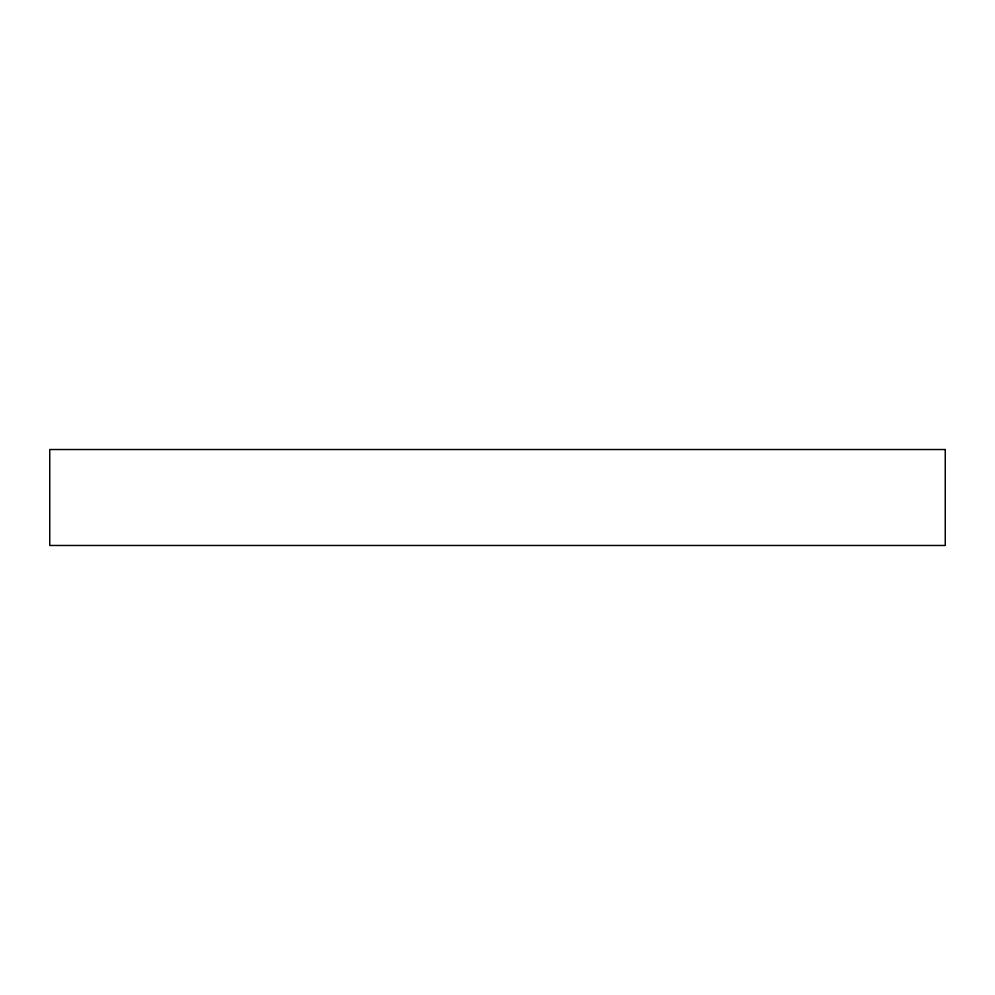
<?xml version="1.0" encoding="UTF-8"?>
<svg xmlns="http://www.w3.org/2000/svg" width="995" height="995" viewBox="0 0 995 995"><rect width="100%" height="100%" fill="white"/><g stroke="black" fill="none" stroke-linecap="round" stroke-linejoin="round"><path stroke-width="1.49" d="M945.25 449.529L49.75 449.529L49.75 545.471L945.25 545.471L945.25 449.529"/></g></svg>
